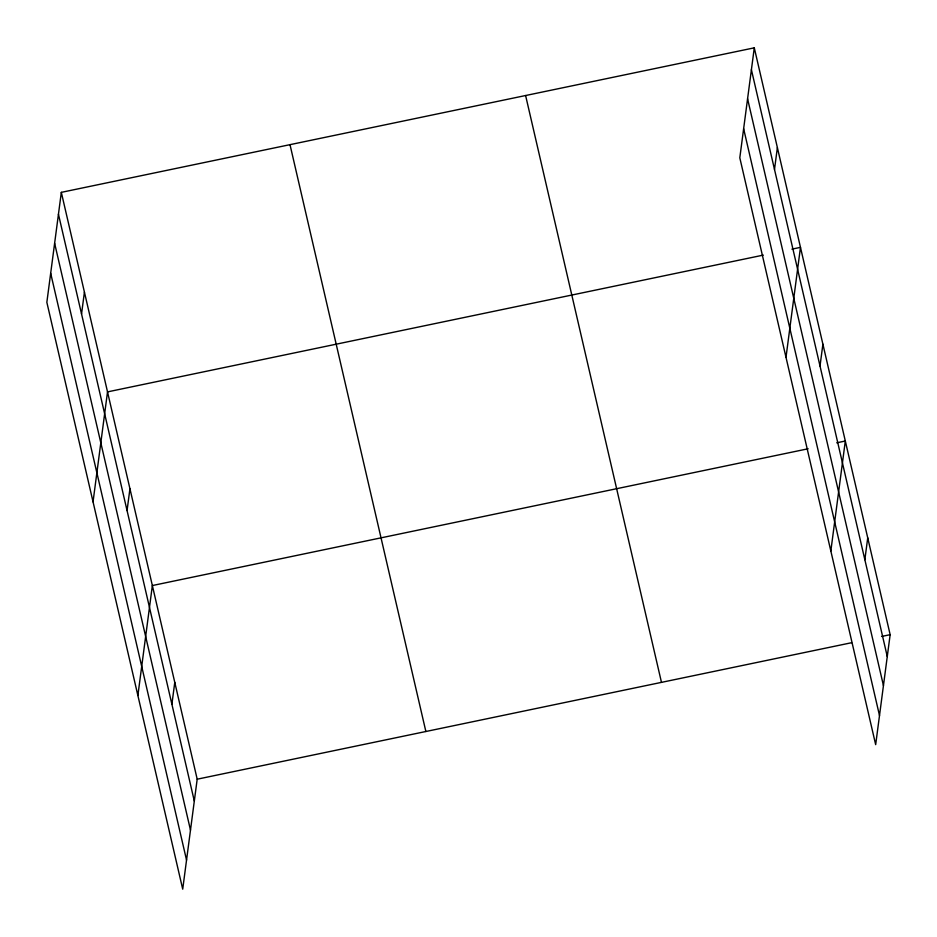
<?xml version="1.0" encoding="UTF-8"?>
<svg xmlns="http://www.w3.org/2000/svg" width="937" height="937" viewBox="0 0 937 937"><rect width="100%" height="100%" fill="white"/><g stroke="black" fill="none" stroke-linecap="round" stroke-linejoin="round"><path stroke-width="1.41" d="M61.327 192.354L46.85 302.323L182.715 889.166L197.192 779.197L61.327 192.354L754.285 47.834L890.15 634.677L875.673 744.646L739.808 157.803L754.285 47.834M81.542 313.977L84.424 292.121M93.044 501.857L107.521 391.889L763.315 255.11M127.057 510.571L129.938 488.716M137.88 695.512L152.356 585.543L808.151 448.764M171.893 704.226L174.774 682.37M774.501 169.445L777.382 147.601M786.002 357.325L800.479 247.356L791.906 249.148M820.016 366.039L822.897 344.184M830.838 550.979L845.315 441.011L836.741 442.803M864.851 559.705L867.732 537.85M197.192 779.197L851.557 642.723M881.576 636.457L890.15 634.677M751.404 69.689L887.269 656.532M747.574 98.76L883.45 685.603M743.638 128.72L879.503 715.563M525.61 95.527L661.475 682.37M290.001 144.661L425.866 731.504M58.445 214.21L194.31 801.053M54.627 243.292L190.492 830.135M50.68 273.253L186.545 860.096"/></g></svg>
